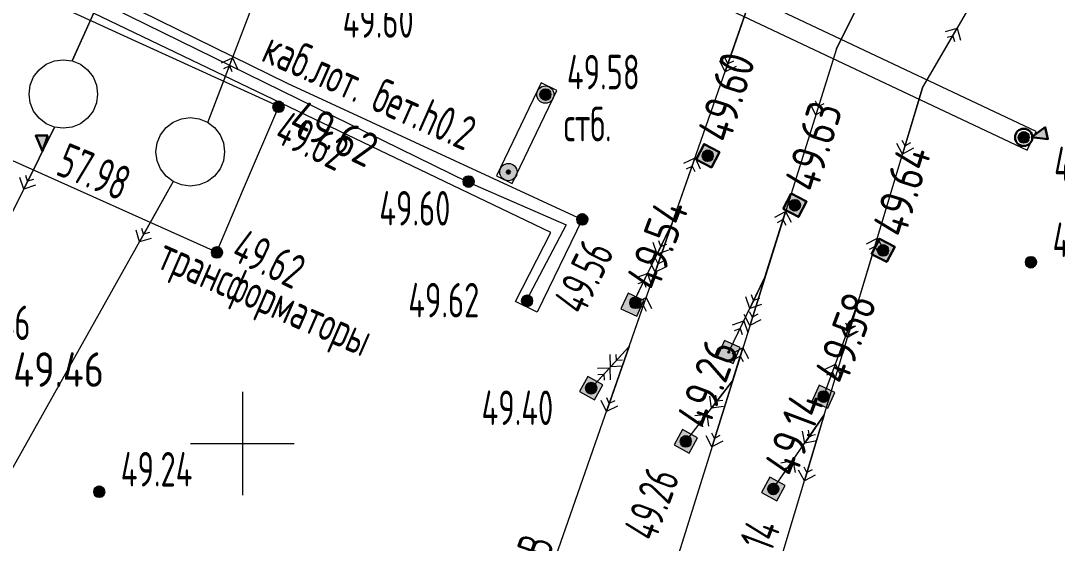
# Model space of a CAD drawing. Extents: x 1098675 to 1099684, y 381052 to 381453.
# Drawn here: x 1099343.58 to 1099373.58, y 381297.11 to 381312.24 of the extents above; entities that cross this region are included whole.
import ezdxf
from ezdxf.enums import TextEntityAlignment as Align

# ---------------------------------------------------------------- set-up
doc = ezdxf.new("R2010")
doc.units = 0
doc.header["$MEASUREMENT"] = 0
doc.linetypes.add('500_13', pattern=[1, 1, 0])
doc.layers.add('Съемка', color=253, linetype='CONTINUOUS', lineweight=20)
doc.styles.add('ГОСТ', font='GOST2304A.ttf', dxfattribs={"height": 2.5})
doc.linetypes.add('g5_119_1', pattern='A,4,-1,[31,GUGK_2005.shx,S=0.1,R=0,X=0,Y=0],0.35,[31,GUGK_2005.shx,S=0.08,R=0,X=0,Y=0],3.3,[31,GUGK_2005.shx,S=0.08,R=180,X=0,Y=0],0.35,[31,GUGK_2005.shx,S=0.1,R=180,X=0,Y=0],-1', length=10)

# ---------------------------------------------------------------- blocks, each defined once
blk = doc.blocks.new('Съемка')
at = {"layer": 'Съемка', "linetype": 'Continuous', "lineweight": -2, "true_color": 0xffffff}
h = blk.add_hatch(color=7, dxfattribs=at)
h.dxf.hatch_style = 1
edge = h.paths.add_edge_path()
edge.add_arc((1099358.765, 381310.105), 0.25, 0, 360)
at = {"layer": 'Съемка', "linetype": 'Continuous', "lineweight": -2}
h = blk.add_hatch(color=8, dxfattribs=at)
h.dxf.hatch_style = 1
edge = h.paths.add_edge_path()
edge.add_arc((1099358.765, 381310.105), 0.15, 0, 360)
h = blk.add_hatch(color=8, dxfattribs=at)
edge = h.paths.add_edge_path()
edge.add_arc((1099358.765, 381310.105), 0.05, 0, 360)
h = blk.add_hatch(color=8, dxfattribs=at)
h.dxf.hatch_style = 1
edge = h.paths.add_edge_path()
edge.add_arc((1099351.042, 381309.753), 0.15, 0, 360)
h = blk.add_hatch(color=8, dxfattribs=at)
h.dxf.hatch_style = 1
edge = h.paths.add_edge_path()
edge.add_arc((1099351.042, 381309.753), 0.15, 0, 360)
at = {"layer": 'Съемка', "lineweight": -2}
for points in [[(1099373.308, 381308.816), (1099372.836, 381308.868), (1099373.234, 381309.158)], [(1099344.366, 381308.918), (1099344.216, 381308.468), (1099344.016, 381308.918)]]:
    blk.add_hatch(color=8, dxfattribs=at).paths.add_polyline_path(points)
at = {"layer": 'Съемка', "linetype": 'Continuous', "lineweight": -2}
h = blk.add_hatch(color=8, dxfattribs=at)
h.dxf.hatch_style = 1
edge = h.paths.add_edge_path()
edge.add_arc((1099372.61, 381308.865), 0.15, 0, 360)
h = blk.add_hatch(color=8, dxfattribs=at)
edge = h.paths.add_edge_path()
edge.add_arc((1099372.61, 381308.865), 0.05, 0, 360)
at = {"layer": 'Съемка', "linetype": 'Continuous', "lineweight": -2, "true_color": 0xffffff}
h = blk.add_hatch(color=7, dxfattribs=at)
h.dxf.hatch_style = 1
h.paths.add_polyline_path([(1099363.13, 381308.226), (1099363.573, 381307.994), (1099363.805, 381308.438), (1099363.361, 381308.669)])
at = {"layer": 'Съемка', "linetype": 'Continuous', "lineweight": -2}
h = blk.add_hatch(color=8, dxfattribs=at)
h.dxf.hatch_style = 1
edge = h.paths.add_edge_path()
edge.add_arc((1099363.467, 381308.332), 0.15, 0, 360)
h = blk.add_hatch(color=8, dxfattribs=at)
edge = h.paths.add_edge_path()
edge.add_arc((1099363.467, 381308.332), 0.05, -27.5743, 332.4257)
at = {"layer": 'Съемка', "linetype": 'Continuous', "lineweight": -2, "true_color": 0xffffff}
h = blk.add_hatch(color=7, dxfattribs=at)
h.dxf.hatch_style = 1
edge = h.paths.add_edge_path()
edge.add_arc((1099357.697, 381307.86), 0.25, 0, 360)
at = {"layer": 'Съемка', "linetype": 'Continuous', "lineweight": -2}
h = blk.add_hatch(color=8, dxfattribs=at)
edge = h.paths.add_edge_path()
edge.add_arc((1099357.697, 381307.86), 0.05, 0, 360)
h = blk.add_hatch(color=8, dxfattribs=at)
h.dxf.hatch_style = 1
edge = h.paths.add_edge_path()
edge.add_arc((1099356.544, 381307.584), 0.15, 0, 360)
h = blk.add_hatch(color=8, dxfattribs=at)
h.dxf.hatch_style = 1
edge = h.paths.add_edge_path()
edge.add_arc((1099356.544, 381307.584), 0.15, 0, 360)
at = {"layer": 'Съемка', "linetype": 'Continuous', "lineweight": -2, "true_color": 0xffffff}
h = blk.add_hatch(color=7, dxfattribs=at)
h.dxf.hatch_style = 1
h.paths.add_polyline_path([(1099365.651, 381306.793), (1099366.094, 381306.562), (1099366.325, 381307.005), (1099365.882, 381307.236)])
at = {"layer": 'Съемка', "linetype": 'Continuous', "lineweight": -2}
h = blk.add_hatch(color=8, dxfattribs=at)
h.dxf.hatch_style = 1
edge = h.paths.add_edge_path()
edge.add_arc((1099365.988, 381306.899), 0.15, 0, 360)
h = blk.add_hatch(color=8, dxfattribs=at)
edge = h.paths.add_edge_path()
edge.add_arc((1099365.988, 381306.899), 0.05, -27.5743, 332.4257)
h = blk.add_hatch(color=8, dxfattribs=at)
h.dxf.hatch_style = 1
edge = h.paths.add_edge_path()
edge.add_arc((1099359.835, 381306.491), 0.15, 0, 360)
at = {"layer": 'Съемка', "linetype": 'Continuous', "lineweight": -2, "true_color": 0xffffff}
h = blk.add_hatch(color=7, dxfattribs=at)
h.dxf.hatch_style = 1
h.paths.add_polyline_path([(1099368.201, 381305.487), (1099368.644, 381305.256), (1099368.875, 381305.699), (1099368.432, 381305.93)])
at = {"layer": 'Съемка', "linetype": 'Continuous', "lineweight": -2}
h = blk.add_hatch(color=8, dxfattribs=at)
h.dxf.hatch_style = 1
edge = h.paths.add_edge_path()
edge.add_arc((1099349.262, 381305.532), 0.15, 0, 360)
h = blk.add_hatch(color=8, dxfattribs=at)
h.dxf.hatch_style = 1
edge = h.paths.add_edge_path()
edge.add_arc((1099349.262, 381305.532), 0.15, 0, 360)
h = blk.add_hatch(color=8, dxfattribs=at)
h.dxf.hatch_style = 1
edge = h.paths.add_edge_path()
edge.add_arc((1099368.538, 381305.593), 0.15, 0, 360)
h = blk.add_hatch(color=8, dxfattribs=at)
edge = h.paths.add_edge_path()
edge.add_arc((1099368.538, 381305.593), 0.05, -27.5743, 332.4257)
h = blk.add_hatch(color=8, dxfattribs=at)
h.dxf.hatch_style = 1
edge = h.paths.add_edge_path()
edge.add_arc((1099372.82, 381305.248), 0.15, 0, 360)
h = blk.add_hatch(color=8, dxfattribs=at)
h.dxf.hatch_style = 1
edge = h.paths.add_edge_path()
edge.add_arc((1099372.82, 381305.248), 0.15, 0, 360)
h = blk.add_hatch(color=8, dxfattribs=at)
h.dxf.hatch_style = 1
edge = h.paths.add_edge_path()
edge.add_arc((1099358.238, 381304.131), 0.15, 0, 360)
h = blk.add_hatch(color=8, dxfattribs=at)
h.dxf.hatch_style = 1
edge = h.paths.add_edge_path()
edge.add_arc((1099358.238, 381304.131), 0.15, 0, 360)
at = {"layer": 'Съемка', "linetype": 'Continuous', "lineweight": -2, "true_color": 0xffffff}
h = blk.add_hatch(color=7, dxfattribs=at)
h.dxf.hatch_style = 1
h.paths.add_polyline_path([(1099360.954, 381303.897), (1099361.41, 381303.69), (1099361.616, 381304.145), (1099361.161, 381304.352)])
at = {"layer": 'Съемка', "linetype": 'Continuous', "lineweight": -2}
h = blk.add_hatch(color=8, dxfattribs=at)
h.dxf.hatch_style = 1
edge = h.paths.add_edge_path()
edge.add_arc((1099361.369, 381304.074), 0.15, 0, 360)
h = blk.add_hatch(color=8, dxfattribs=at)
edge = h.paths.add_edge_path()
edge.add_arc((1099361.285, 381304.021), 0.05, -24.4326, 335.5674)
at = {"layer": 'Съемка', "linetype": 'Continuous', "lineweight": -2, "true_color": 0xffffff}
h = blk.add_hatch(color=7, dxfattribs=at)
h.dxf.hatch_style = 1
h.paths.add_polyline_path([(1099363.744, 381302.527), (1099364.199, 381302.32), (1099364.406, 381302.775), (1099363.951, 381302.982)])
at = {"layer": 'Съемка', "linetype": 'Continuous', "lineweight": -2}
h = blk.add_hatch(color=8, dxfattribs=at)
edge = h.paths.add_edge_path()
edge.add_arc((1099364.075, 381302.651), 0.05, -24.4326, 335.5674)
at = {"layer": 'Съемка', "linetype": 'Continuous', "lineweight": -2, "true_color": 0xffffff}
h = blk.add_hatch(color=7, dxfattribs=at)
h.dxf.hatch_style = 1
h.paths.add_polyline_path([(1099359.751, 381301.504), (1099360.189, 381301.262), (1099360.431, 381301.7), (1099359.993, 381301.942)])
at = {"layer": 'Съемка', "linetype": 'Continuous', "lineweight": -2}
h = blk.add_hatch(color=8, dxfattribs=at)
h.dxf.hatch_style = 1
edge = h.paths.add_edge_path()
edge.add_arc((1099360.091, 381301.602), 0.15, 0, 360)
h = blk.add_hatch(color=8, dxfattribs=at)
edge = h.paths.add_edge_path()
edge.add_arc((1099360.091, 381301.602), 0.05, -28.9416, 331.0584)
at = {"layer": 'Съемка', "linetype": 'Continuous', "lineweight": -2, "true_color": 0xffffff}
h = blk.add_hatch(color=7, dxfattribs=at)
h.dxf.hatch_style = 1
h.paths.add_polyline_path([(1099366.486, 381301.233), (1099366.942, 381301.026), (1099367.148, 381301.481), (1099366.693, 381301.688)])
at = {"layer": 'Съемка', "linetype": 'Continuous', "lineweight": -2}
h = blk.add_hatch(color=8, dxfattribs=at)
h.dxf.hatch_style = 1
edge = h.paths.add_edge_path()
edge.add_arc((1099366.817, 381301.357), 0.15, 0, 360)
h = blk.add_hatch(color=8, dxfattribs=at)
edge = h.paths.add_edge_path()
edge.add_arc((1099366.817, 381301.357), 0.05, -24.4326, 335.5674)
at = {"layer": 'Съемка', "linetype": 'Continuous', "lineweight": -2, "true_color": 0xffffff}
h = blk.add_hatch(color=7, dxfattribs=at)
h.dxf.hatch_style = 1
h.paths.add_polyline_path([(1099362.49, 381299.963), (1099362.927, 381299.721), (1099363.169, 381300.159), (1099362.732, 381300.401)])
at = {"layer": 'Съемка', "linetype": 'Continuous', "lineweight": -2}
h = blk.add_hatch(color=8, dxfattribs=at)
h.dxf.hatch_style = 1
edge = h.paths.add_edge_path()
edge.add_arc((1099362.83, 381300.061), 0.15, 0, 360)
h = blk.add_hatch(color=8, dxfattribs=at)
h.dxf.hatch_style = 1
edge = h.paths.add_edge_path()
edge.add_arc((1099362.83, 381300.061), 0.15, 0, 360)
h = blk.add_hatch(color=8, dxfattribs=at)
edge = h.paths.add_edge_path()
edge.add_arc((1099362.83, 381300.061), 0.05, -28.9416, 331.0584)
at = {"layer": 'Съемка', "linetype": 'Continuous', "lineweight": -2, "true_color": 0xffffff}
h = blk.add_hatch(color=7, dxfattribs=at)
h.dxf.hatch_style = 1
h.paths.add_polyline_path([(1099365.024, 381298.585), (1099365.461, 381298.343), (1099365.703, 381298.78), (1099365.266, 381299.022)])
at = {"layer": 'Съемка', "linetype": 'Continuous', "lineweight": -2}
h = blk.add_hatch(color=8, dxfattribs=at)
h.dxf.hatch_style = 1
edge = h.paths.add_edge_path()
edge.add_arc((1099345.853, 381298.604), 0.15, 0, 360)
h = blk.add_hatch(color=8, dxfattribs=at)
h.dxf.hatch_style = 1
edge = h.paths.add_edge_path()
edge.add_arc((1099345.853, 381298.604), 0.15, 0, 360)
h = blk.add_hatch(color=8, dxfattribs=at)
h.dxf.hatch_style = 1
edge = h.paths.add_edge_path()
edge.add_arc((1099365.363, 381298.682), 0.15, 0, 360)
h = blk.add_hatch(color=8, dxfattribs=at)
h.dxf.hatch_style = 1
edge = h.paths.add_edge_path()
edge.add_arc((1099365.363, 381298.682), 0.15, 0, 360)
h = blk.add_hatch(color=8, dxfattribs=at)
edge = h.paths.add_edge_path()
edge.add_arc((1099365.363, 381298.682), 0.05, -28.9416, 331.0584)
at = {"layer": 'Съемка', "color": 8}
for points in [[(1099339.589, 381316.189), (1099351.294, 381310.437), (1099359.835, 381306.491), (1099358.532, 381303.802), (1099357.901, 381304.107), (1099358.923, 381306.11), (1099339.298, 381315.536)], [(1099338.29, 381310.453), (1099340.29, 381314.695), (1099346.451, 381311.86), (1099350.807, 381309.876), (1099351.042, 381309.753), (1099350.017, 381307.364), (1099349.244, 381305.539), (1099338.29, 381310.453)], [(1099344.815, 381311.113), (1099345.072, 381311.079), (1099345.311, 381310.98), (1099345.517, 381310.822), (1099345.675, 381310.616), (1099345.774, 381310.377), (1099345.808, 381310.12), (1099345.774, 381309.863), (1099345.675, 381309.623), (1099345.517, 381309.418), (1099345.311, 381309.26), (1099345.072, 381309.161), (1099344.815, 381309.127), (1099344.558, 381309.161), (1099344.319, 381309.26), (1099344.113, 381309.418), (1099343.955, 381309.623), (1099343.856, 381309.863), (1099343.822, 381310.12), (1099343.856, 381310.377), (1099343.955, 381310.616), (1099344.113, 381310.822), (1099344.319, 381310.98), (1099344.558, 381311.079), (1099344.815, 381311.113)], [(1099348.49, 381309.44), (1099348.747, 381309.406), (1099348.986, 381309.306), (1099349.192, 381309.149), (1099349.35, 381308.943), (1099349.449, 381308.704), (1099349.483, 381308.447), (1099349.449, 381308.19), (1099349.35, 381307.95), (1099349.192, 381307.745), (1099348.986, 381307.587), (1099348.747, 381307.488), (1099348.49, 381307.454), (1099348.233, 381307.488), (1099347.993, 381307.587), (1099347.788, 381307.745), (1099347.63, 381307.95), (1099347.531, 381308.19), (1099347.497, 381308.447), (1099347.531, 381308.704), (1099347.63, 381308.943), (1099347.788, 381309.149), (1099347.993, 381309.306), (1099348.233, 381309.406), (1099348.49, 381309.44)]]:
    blk.add_lwpolyline(points, dxfattribs=at)
at = {"layer": 'Съемка', "color": 8, "linetype": 'Continuous', "lineweight": 20}
for points in [[(1099355.627, 381331.898), (1099353.451, 381329.703), (1099345.072, 381311.079)], [(1099348.998, 381309.3), (1099356.291, 381328.378), (1099357.402, 381331.005)], [(1099339.375, 381249.167), (1099353.303, 381280.191), (1099364.626, 381312.652), (1099370.565, 381323.664), (1099370.565, 381327.083)], [(1099373.556, 381325.154), (1099372.761, 381322.686), (1099367.187, 381311.429), (1099356.937, 381278.612), (1099342.553, 381247.697)], [(1099346.262, 381246.025), (1099359.801, 381277.402), (1099369.681, 381310.296), (1099375.892, 381320.953), (1099375.892, 381324.07)], [(1099367.187, 381311.429), (1099368.075, 381313.221)], [(1099345.072, 381311.079), (1099345.893, 381312.903)], [(1099364.626, 381312.652), (1099363.967, 381310.763)], [(1099369.681, 381310.296), (1099370.688, 381312.024)], [(1099370.346, 381311.934), (1099370.688, 381312.024), (1099370.778, 381311.682)], [(1099370.391, 381311.763), (1099370.562, 381311.808), (1099370.607, 381311.637)], [(1099348.998, 381309.3), (1099349.712, 381311.168)], [(1099349.389, 381311.024), (1099349.712, 381311.168), (1099349.856, 381310.845)], [(1099367.187, 381311.429), (1099366.591, 381309.52)], [(1099349.461, 381310.862), (1099349.623, 381310.934), (1099349.695, 381310.773)], [(1099364.285, 381310.917), (1099363.967, 381310.763), (1099363.813, 381311.082)], [(1099364.208, 381311.076), (1099364.049, 381310.999), (1099363.972, 381311.159)], [(1099369.681, 381310.296), (1099369.105, 381308.38)], [(1099366.904, 381309.684), (1099366.591, 381309.52), (1099366.427, 381309.833)], [(1099366.822, 381309.84), (1099366.665, 381309.758), (1099366.583, 381309.915)], [(1099321.071, 381257.715), (1099334.396, 381288.612), (1099344.558, 381309.161)], [(1099344.558, 381309.161), (1099343.671, 381307.368)], [(1099369.333, 381308.704), (1099369.177, 381308.62), (1099369.094, 381308.775)], [(1099369.417, 381308.548), (1099369.105, 381308.38), (1099368.938, 381308.692)], [(1099362.438, 381306.38), (1099363.097, 381308.268)], [(1099362.778, 381308.114), (1099363.097, 381308.268), (1099363.25, 381307.95)], [(1099362.855, 381307.955), (1099363.014, 381308.032), (1099363.091, 381307.873)], [(1099347.993, 381307.587), (1099336.746, 381287.524), (1099323.805, 381256.445)], [(1099344.006, 381307.481), (1099343.671, 381307.368), (1099343.558, 381307.703)], [(1099343.95, 381307.649), (1099343.782, 381307.592), (1099343.726, 381307.759)], [(1099347.993, 381307.587), (1099347.015, 381305.842)], [(1099365.12, 381304.812), (1099365.717, 381306.721)], [(1099365.404, 381306.557), (1099365.717, 381306.721), (1099365.881, 381306.408)], [(1099362.438, 381306.38), (1099361.944, 381304.963)], [(1099362.438, 381306.38), (1099361.999, 381305.481)], [(1099365.486, 381306.4), (1099365.642, 381306.482), (1099365.724, 381306.326)], [(1099347.356, 381305.938), (1099347.015, 381305.842), (1099346.92, 381306.182)], [(1099347.308, 381306.108), (1099347.138, 381306.06), (1099347.09, 381306.23)], [(1099362.333, 381305.596), (1099361.999, 381305.481), (1099361.884, 381305.816)], [(1099362.276, 381305.763), (1099362.109, 381305.706), (1099362.051, 381305.873)], [(1099367.799, 381304.031), (1099368.374, 381305.946)], [(1099368.063, 381305.779), (1099368.374, 381305.946), (1099368.542, 381305.635)], [(1099368.147, 381305.623), (1099368.302, 381305.707), (1099368.386, 381305.551)], [(1099362.262, 381305.117), (1099361.944, 381304.963), (1099361.79, 381305.282)], [(1099362.185, 381305.276), (1099362.026, 381305.199), (1099361.949, 381305.359)], [(1099361.285, 381304.021), (1099361.724, 381304.92)], [(1099361.39, 381304.805), (1099361.724, 381304.92), (1099361.839, 381304.585)], [(1099361.447, 381304.637), (1099361.615, 381304.695), (1099361.672, 381304.528)], [(1099364.075, 381302.651), (1099365.12, 381304.812)], [(1099365.12, 381304.812), (1099364.685, 381303.912)], [(1099365.12, 381304.812), (1099364.686, 381303.421)], [(1099364.961, 381304.195), (1099364.794, 381304.137), (1099364.736, 381304.304)], [(1099361.193, 381302.811), (1099361.687, 381304.228)], [(1099361.369, 381304.074), (1099361.687, 381304.228), (1099361.841, 381303.909)], [(1099361.446, 381303.915), (1099361.605, 381303.991), (1099361.682, 381303.832)], [(1099365.019, 381304.028), (1099364.685, 381303.912), (1099364.569, 381304.246)], [(1099367.799, 381304.031), (1099367.454, 381303.092)], [(1099367.799, 381304.031), (1099367.511, 381303.073)], [(1099364.999, 381303.585), (1099364.686, 381303.421), (1099364.522, 381303.734)], [(1099364.917, 381303.742), (1099364.761, 381303.66), (1099364.678, 381303.816)], [(1099364.075, 381302.651), (1099364.51, 381303.551)], [(1099364.177, 381303.435), (1099364.51, 381303.551), (1099364.627, 381303.217)], [(1099367.775, 381303.241), (1099367.454, 381303.092), (1099367.306, 381303.413)], [(1099367.823, 381303.241), (1099367.511, 381303.073), (1099367.344, 381303.385)], [(1099367.701, 381303.401), (1099367.541, 381303.327), (1099367.466, 381303.487)], [(1099367.739, 381303.396), (1099367.583, 381303.313), (1099367.5, 381303.468)], [(1099364.235, 381303.268), (1099364.402, 381303.326), (1099364.46, 381303.159)], [(1099360.091, 381301.602), (1099361.193, 381302.811)], [(1099361.193, 381302.811), (1099360.534, 381300.923)], [(1099361.193, 381302.811), (1099360.654, 381302.22)], [(1099364.17, 381302.606), (1099364.483, 381302.77), (1099364.647, 381302.457)], [(1099364.185, 381301.816), (1099364.483, 381302.77)], [(1099361.007, 381302.236), (1099360.654, 381302.22), (1099360.638, 381302.573)], [(1099360.999, 381302.413), (1099360.823, 381302.405), (1099360.814, 381302.581)], [(1099364.252, 381302.45), (1099364.408, 381302.532), (1099364.49, 381302.375)], [(1099360.091, 381301.602), (1099360.63, 381302.193)], [(1099360.277, 381302.177), (1099360.63, 381302.193), (1099360.646, 381301.84)], [(1099366.817, 381301.357), (1099367.162, 381302.295)], [(1099366.841, 381302.147), (1099367.162, 381302.295), (1099367.311, 381301.975)], [(1099360.285, 381302), (1099360.461, 381302.009), (1099360.47, 381301.832)], [(1099366.915, 381301.987), (1099367.076, 381302.061), (1099367.15, 381301.9)], [(1099362.83, 381300.061), (1099364.185, 381301.816)], [(1099364.185, 381301.816), (1099363.573, 381301.024)], [(1099364.185, 381301.816), (1099363.588, 381299.907)], [(1099360.776, 381301.236), (1099360.617, 381301.159), (1099360.54, 381301.318)], [(1099363.924, 381301.069), (1099363.573, 381301.024), (1099363.528, 381301.375)], [(1099363.902, 381301.245), (1099363.726, 381301.222), (1099363.704, 381301.398)], [(1099360.853, 381301.077), (1099360.534, 381300.923), (1099360.381, 381301.241)], [(1099362.83, 381300.061), (1099363.441, 381300.853)], [(1099363.09, 381300.807), (1099363.441, 381300.853), (1099363.486, 381300.502)], [(1099365.363, 381298.682), (1099366.838, 381300.832)], [(1099366.838, 381300.832), (1099366.263, 381298.917)], [(1099366.838, 381300.832), (1099366.273, 381300.008)], [(1099363.113, 381300.632), (1099363.288, 381300.655), (1099363.31, 381300.479)], [(1099366.588, 381300.246), (1099366.414, 381300.214), (1099366.382, 381300.388)], [(1099363.901, 381300.071), (1099363.588, 381299.907), (1099363.424, 381300.22)], [(1099363.819, 381300.228), (1099363.663, 381300.145), (1099363.581, 381300.302)], [(1099366.62, 381300.072), (1099366.273, 381300.008), (1099366.208, 381300.355)], [(1099365.363, 381298.682), (1099365.929, 381299.507)], [(1099365.582, 381299.442), (1099365.929, 381299.507), (1099365.994, 381299.159)], [(1099365.614, 381299.268), (1099365.788, 381299.301), (1099365.82, 381299.127)], [(1099366.574, 381299.084), (1099366.263, 381298.917), (1099366.095, 381299.228)], [(1099366.49, 381299.24), (1099366.335, 381299.156), (1099366.251, 381299.312)]]:
    blk.add_lwpolyline(points, dxfattribs=at)
at = {"layer": 'Съемка', "color": 8, "linetype": 'g5_119_1', "flags": 128}
blk.add_lwpolyline([(1099339.019, 381316.004), (1099342.294, 381314.554), (1099356.514, 381307.579), (1099359.369, 381306.329), (1099358.209, 381304.129)], dxfattribs=at)
at = {"layer": 'Съемка', "color": 8, "linetype": 'Continuous', "flags": 128}
for points in [[(1099362.683, 381313.897), (1099362.426, 381313.355), (1099372.711, 381308.495), (1099372.968, 381309.037)], [(1099359.093, 381310.225), (1099358.642, 381310.441), (1099357.352, 381307.749), (1099357.803, 381307.533)]]:
    blk.add_lwpolyline(points, close=True, dxfattribs=at)
at = {"layer": 'Съемка', "color": 8, "linetype": 'Continuous', "lineweight": 20}
for points in [[(1099372.36, 381310.865, 0, 0, 0), (1099372.21, 381310.015, 0, 0, 0), (1099372.71, 381310.365, 0, 0, 0), (1099372.634, 381309.414, 0.25, 0, 0), (1099372.61, 381309.115, 0, 0, 0)], [(1099346.99, 381310.607, 0, 0, 0), (1099346.498, 381309.898, 0, 0, 0), (1099347.124, 381309.884, 0, 0, 0), (1099346.65, 381309.164, 0.25, 0, 0), (1099346.485, 381308.913, 0, 0, 0)]]:
    blk.add_lwpolyline(points, format="xyseb", dxfattribs=at)
at = {"layer": 'Съемка', "color": 8, "linetype": 'Continuous', "lineweight": -2, "flags": 128}
for points in [[(1099373.308, 381308.816), (1099372.836, 381308.868), (1099373.234, 381309.158), (1099373.308, 381308.816), (1099373.308, 381308.816)], [(1099344.366, 381308.918), (1099344.216, 381308.468), (1099344.016, 381308.918), (1099344.366, 381308.918), (1099344.366, 381308.918)]]:
    blk.add_lwpolyline(points, close=True, dxfattribs=at)
at = {"layer": 'Съемка', "color": 8, "linetype": 'Continuous', "lineweight": -2}
for points in [[(1099363.13, 381308.226), (1099363.573, 381307.994), (1099363.805, 381308.438), (1099363.361, 381308.669)], [(1099365.651, 381306.793), (1099366.094, 381306.562), (1099366.325, 381307.005), (1099365.882, 381307.236)], [(1099368.201, 381305.487), (1099368.644, 381305.256), (1099368.875, 381305.699), (1099368.432, 381305.93)]]:
    blk.add_lwpolyline(points, close=True, dxfattribs=at)
at = {"layer": 'Съемка', "color": 8, "flags": 128}
for points in [[(1099361.285, 381304.021), (1099362.438, 381306.38)], [(1099366.817, 381301.357), (1099367.799, 381304.031)]]:
    blk.add_lwpolyline(points, dxfattribs=at)
at = {"layer": 'Съемка', "color": 8, "linetype": 'Continuous', "lineweight": 20}
for points in [[(1099360.954, 381303.897), (1099361.41, 381303.69), (1099361.616, 381304.145), (1099361.161, 381304.352)], [(1099363.744, 381302.527), (1099364.199, 381302.32), (1099364.406, 381302.775), (1099363.951, 381302.982)], [(1099359.751, 381301.504), (1099360.189, 381301.262), (1099360.431, 381301.7), (1099359.993, 381301.942)], [(1099366.486, 381301.233), (1099366.942, 381301.026), (1099367.148, 381301.481), (1099366.693, 381301.688)], [(1099362.49, 381299.963), (1099362.927, 381299.721), (1099363.169, 381300.159), (1099362.732, 381300.401)], [(1099365.024, 381298.585), (1099365.461, 381298.343), (1099365.703, 381298.78), (1099365.266, 381299.022)]]:
    blk.add_lwpolyline(points, close=True, dxfattribs=at)
at = {"layer": 'Съемка', "color": 8, "linetype": 'Continuous', "lineweight": 20, "flags": 128}
for points in [[(1099350, 381301.5), (1099350, 381298.5)], [(1099348.5, 381300), (1099351.5, 381300)]]:
    blk.add_lwpolyline(points, dxfattribs=at)
at = {"layer": 'Съемка', "color": 8, "linetype": 'Continuous', "lineweight": 20}
for centre in [(1099358.765, 381310.105), (1099357.697, 381307.86)]:
    blk.add_circle(centre, 0.25, dxfattribs=at)
at = {"layer": 'Съемка', "color": 8, "linetype": 'Continuous', "lineweight": -2}
for centre, radius in [((1099358.765, 381310.105), 0.15), ((1099358.765, 381310.105), 0.05), ((1099351.042, 381309.753), 0.15), ((1099351.042, 381309.753), 0.15), ((1099372.61, 381308.865), 0.25), ((1099372.61, 381308.865), 0.15), ((1099372.61, 381308.865), 0.05), ((1099363.467, 381308.332), 0.15), ((1099357.697, 381307.86), 0.05), ((1099356.544, 381307.584), 0.15), ((1099356.544, 381307.584), 0.15), ((1099365.988, 381306.899), 0.15), ((1099359.835, 381306.491), 0.15), ((1099349.262, 381305.532), 0.15), ((1099349.262, 381305.532), 0.15), ((1099368.538, 381305.593), 0.15), ((1099372.82, 381305.248), 0.15), ((1099372.82, 381305.248), 0.15), ((1099358.238, 381304.131), 0.15), ((1099358.238, 381304.131), 0.15), ((1099361.369, 381304.074), 0.15), ((1099360.091, 381301.602), 0.15), ((1099366.817, 381301.357), 0.15), ((1099362.83, 381300.061), 0.15), ((1099362.83, 381300.061), 0.15), ((1099345.853, 381298.604), 0.15), ((1099345.853, 381298.604), 0.15), ((1099365.363, 381298.682), 0.15), ((1099365.363, 381298.682), 0.15)]:
    blk.add_circle(centre, radius, dxfattribs=at)
at = {"layer": 'Съемка', "color": 8, "lineweight": 30, "style": 'ГОСТ', "width": 0.8}
for s, p in [('49.60', (1099352.898, 381311.75)), ('49.58', (1099359.39, 381310.255)), ('49.75', (1099373.49, 381307.595)), ('49.60', (1099353.96, 381306.311)), ('49.68', (1099373.445, 381305.398)), ('49.62', (1099354.798, 381303.651)), ('49.46', (1099341.764, 381302.996)), ('49.40', (1099356.919, 381300.535)), ('49.24', (1099346.478, 381298.754))]:
    blk.add_text(s, height=1, dxfattribs=at).set_placement(p)
at = {"layer": 'Съемка', "color": 8, "style": 'ГОСТ', "width": 0.8}
for s, rotation, p in [('каб.лот. бет.h0.2', 336.1, (1099353.675, 381310.236)), ('57.98', 337.7, (1099345.707, 381307.869)), ('150кВ', 70.8, (1099358.206, 381296.243))]:
    blk.add_text(s, height=1, rotation=rotation, dxfattribs=at).set_placement(p, align=Align.MIDDLE_CENTER)
at = {"layer": 'Съемка', "color": 8, "linetype": 'Continuous', "lineweight": 30, "style": 'ГОСТ'}
for s, rotation, p in [('49.60', 72.6509, (1099364.094, 381308.66)), ('49.62', 334.2483, (1099351.275, 381309.085)), ('49.63', 72.6509, (1099366.614, 381307.227)), ('49.64', 72.6509, (1099369.164, 381305.921)), ('49.54', 69.4456, (1099362.012, 381304.366)), ('49.58', 69.4456, (1099367.461, 381301.649)), ('49.26', 69.4456, (1099363.473, 381300.354)), ('49.14', 69.4456, (1099366.007, 381298.975))]:
    blk.add_text(s, height=1, rotation=rotation, dxfattribs=at).set_placement(p)
at = {"layer": 'Съемка', "color": 8, "style": 'ГОСТ', "width": 0.8}
blk.add_text('стб.', height=1, dxfattribs=at).set_placement((1099359.989, 381309.249), align=Align.MIDDLE_CENTER)
at = {"layer": 'Съемка', "color": 8, "lineweight": 30, "style": 'ГОСТ', "width": 0.8}
for s, rotation, p in [('49.62', 334.2483, (1099350.867, 381308.76)), ('49.62', 334.2483, (1099349.62, 381305.342)), ('49.56', 64.2213, (1099359.874, 381303.68)), ('49.26', 69.4456, (1099361.945, 381297.123)), ('49.14', 69.4456, (1099364.903, 381295.74))]:
    blk.add_text(s, height=1, rotation=rotation, dxfattribs=at).set_placement(p)
at = {"layer": 'Съемка', "color": 8, "linetype": '500_13', "lineweight": 20, "ltscale": 0.5, "style": 'ГОСТ', "width": 0.8}
blk.add_text('трансформаторы', height=1, rotation=336.5, dxfattribs=at).set_placement((1099347.662, 381305.573), align=Align.MIDDLE_LEFT)
at = {"layer": 'Съемка', "color": 8, "linetype": 'Continuous', "lineweight": 30, "style": 'ГОСТ'}
blk.add_text('49.46', height=1, dxfattribs=at).set_placement((1099343.365, 381301.641))

msp = doc.modelspace()

# ---------------------------------------------------------------- block references
at = {"layer": 'Съемка', "color": 6, "lineweight": 30}
msp.add_blockref('Съемка', (0, 0), dxfattribs=at)

doc.saveas('drawing.dxf')
